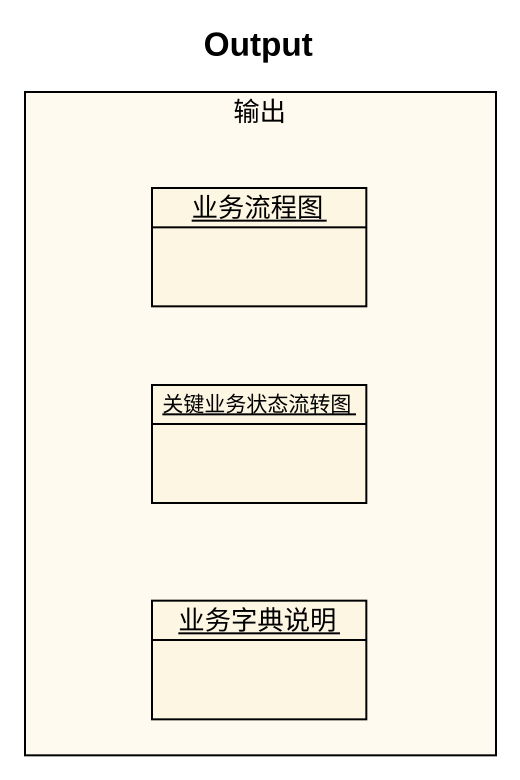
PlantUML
@startuml
title Output
hide circle
hide empty members
rectangle 输出 #FFFAF0 {
  object 业务流程图
  object 关键业务状态流转图
  object 业务字典说明
}
@enduml
